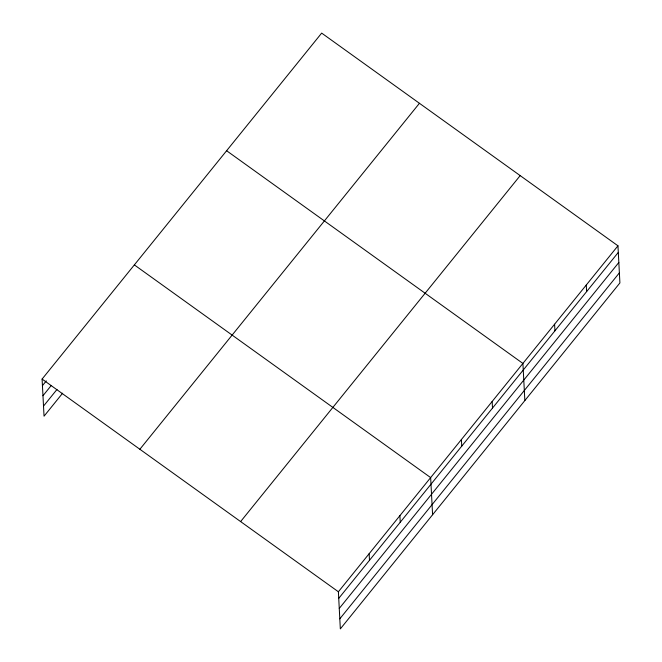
<?xml version="1.0" encoding="UTF-8"?>
<svg xmlns="http://www.w3.org/2000/svg" width="662" height="662" viewBox="0 0 662 662"><rect width="100%" height="100%" fill="white"/><g stroke="black" fill="none" stroke-linecap="round" stroke-linejoin="round"><path stroke-width="0.99" d="M62.617 393.203L44.04 416.191L42.095 379.069L321.666 33.1L617.96 245.809L619.905 282.931L340.334 628.9L338.39 591.77L617.96 245.809M42.434 385.656L46.282 380.898M42.964 395.735L51.297 385.425M43.51 406.12L56.965 389.471M139.872 449.258L419.443 103.297M240.612 521.582L520.183 175.612M338.737 598.365L618.308 252.396M339.258 608.444L618.838 262.475M339.805 618.821L619.384 272.86M226.611 150.729L522.906 363.438L524.85 400.56M134.353 264.899L430.648 477.608L432.592 514.73M42.095 379.069L338.39 591.77M586.275 285.016L586.623 291.611M554.591 324.223L554.938 330.818M492.156 401.495L492.503 408.082M461.397 439.551L461.745 446.138M399.898 515.657L400.237 522.252M369.139 553.713L369.487 560.309"/></g></svg>
